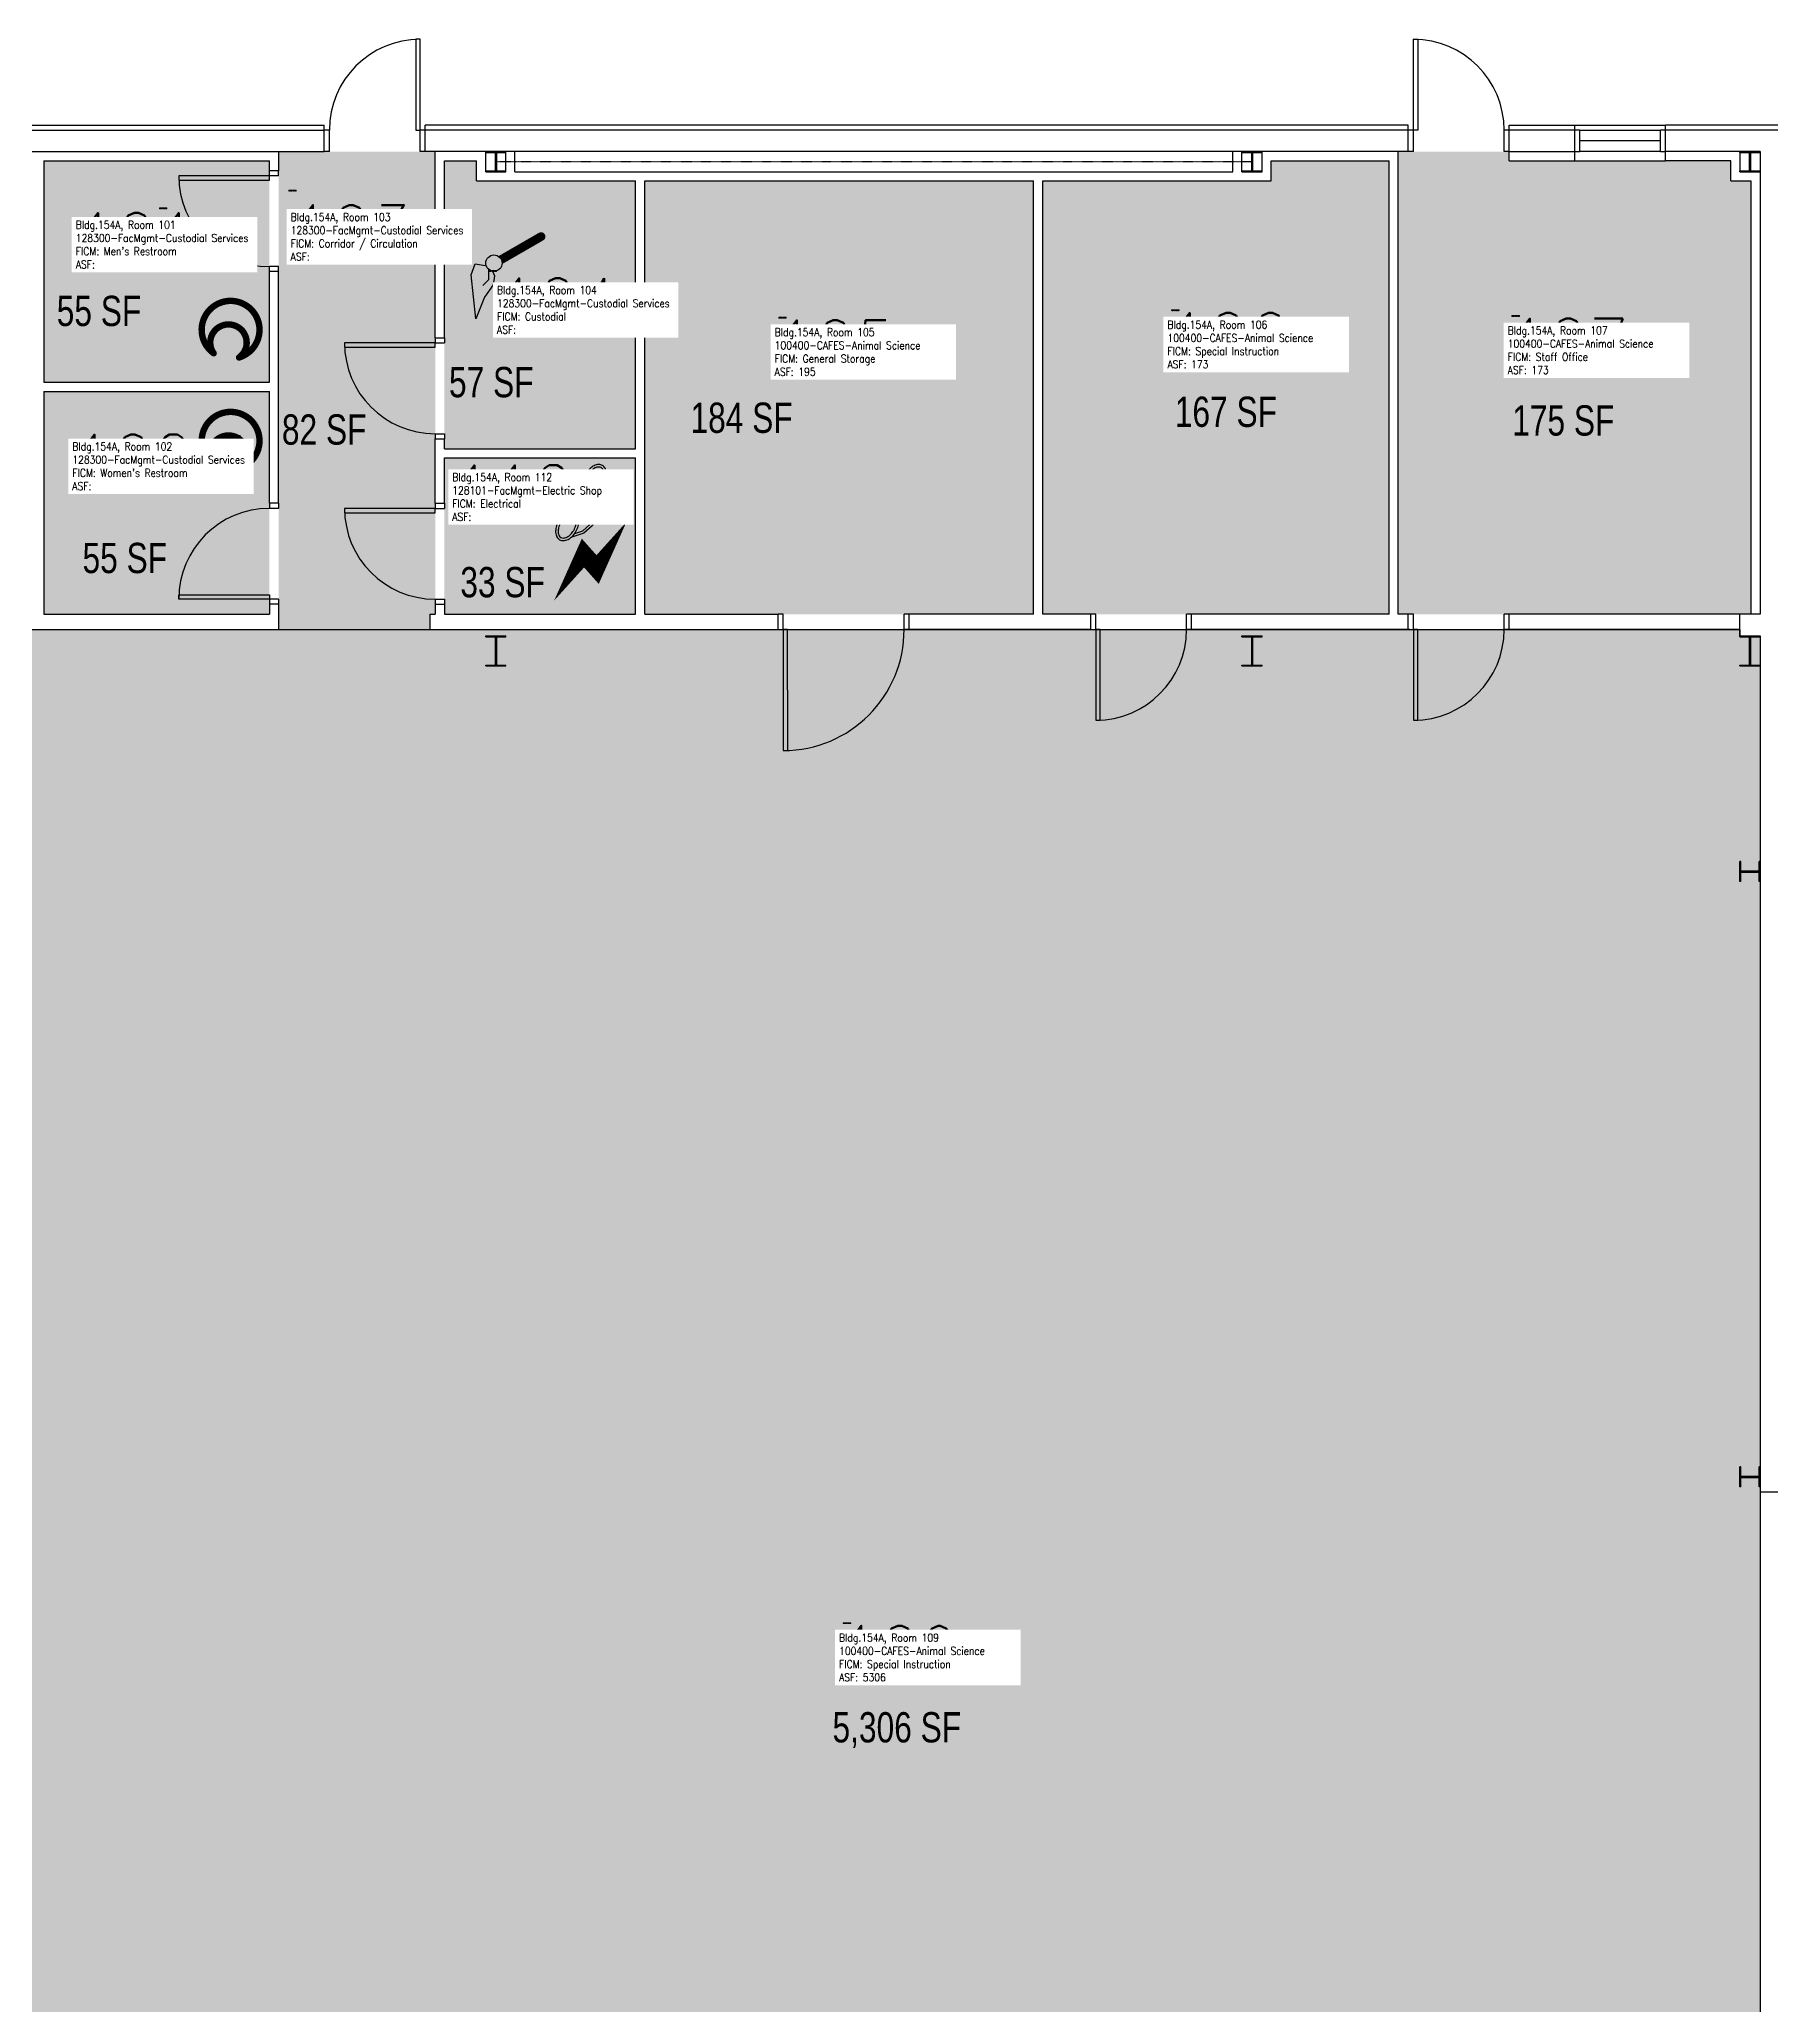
# Model space of a CAD drawing. Header units: inches. Extents: x 921 to 3274, y 460 to 2016.
# Drawn here: x 1848 to 2535, y 1237 to 2016 of the extents above; entities that cross this region are included whole.
import ezdxf
from ezdxf.enums import TextEntityAlignment as Align

# ---------------------------------------------------------------- set-up
doc = ezdxf.new("R2010")
doc.units = ezdxf.units.IN
doc.header["$LTSCALE"] = 0.25
doc.header["$MEASUREMENT"] = 0
doc.linetypes.add('LDASHED', pattern=[0.28125, 0.09375, -0.09375, 0.09375])
doc.layers.get('0').update_dxf_attribs({"linetype": 'CONTINUOUS'})
for name, color, linetype in [('A-COLS', 5, 'CONTINUOUS'), ('A-DOOR', 2, 'CONTINUOUS'), ('A-GLAZ', 1, 'CONTINUOUS'), ('A-GLAZ-SILL', 2, 'CONTINUOUS'), ('A-IDEN-ICON', 4, 'CONTINUOUS'), ('A-IDEN-RNUM', 7, 'CONTINUOUS'), ('A-IDEN-SNUM', 4, 'CONTINUOUS'), ('A-IDEN-VNUM', 4, 'CONTINUOUS'), ('A-WALL', 5, 'CONTINUOUS'), ('AREA-ASSIGN', 7, 'CONTINUOUS'), ('AREA-GROSS', 1, 'CONTINUOUS'), ('AREA-TEXT', 3, 'CONTINUOUS'), ('Rooms-Category-Color', 7, 'CONTINUOUS'), ('Rooms-College-Color', 7, 'CONTINUOUS'), ('Rooms-Department-Color', 7, 'CONTINUOUS'), ('Rooms-Division-Color', 7, 'CONTINUOUS'), ('Rooms-Information', 7, 'CONTINUOUS')]:
    doc.layers.add(name, color=color, linetype=linetype)
doc.styles.add('AREA', font='arial.ttf', dxfattribs={"width": 0.75, "height": 12})
doc.styles.add('ROOMSNUMBER', font='txt.shx', dxfattribs={"height": 0.03})
doc.styles.add('ROOMVNUMBER', font='simplex.shx', dxfattribs={"width": 0.85})

# ---------------------------------------------------------------- blocks, each defined once
blk = doc.blocks.new('CPELECT')
blk.add_lwpolyline([(0.0623, 0.0629, 0, 0.03, 0), (0.0105, -0.0168, 0.03, 0.03, 0), (-0.0105, 0.0068, 0.03, 0, 0), (-0.0623, -0.0729, 0.03, 0, 0)], format="xyseb")
blk = doc.blocks.new('Cpcust')
at = {"color": 0, "linetype": 'ByBlock'}
for p, q in [((0.0297, -0.0341), (0.0376, -0.0302)), ((0.0376, -0.0302), (0.0533, -0.0324)), ((0.0533, -0.0324), (0.0745, -0.0479)), ((0.0171, -0.0639), (0.02, -0.0466)), ((0.0358, -0.0705), (0.0171, -0.0639)), ((0.0262, -0.0408), (0.0446, -0.0406)), ((0.1117, -0.0625), (0.0358, -0.0705)), ((0.0446, -0.0406), (0.0543, -0.0505)), ((0.0745, -0.0479), (0.1117, -0.0625))]:
    blk.add_line(p, q, dxfattribs=at)
at = {"color": 0, "linetype": 'ByBlock', "const_width": 0.0075}
blk.add_lwpolyline([(-0.0332, 0.0481, 1), (-0.0268, 0.0519, 1)], format="xyb", close=True, dxfattribs=at)
at = {"color": 0, "linetype": 'ByBlock', "const_width": 0.015}
blk.add_lwpolyline([(-0.03, 0.05), (0.01, -0.0193)], dxfattribs=at)
at = {"color": 0, "linetype": 'ByBlock'}
blk.add_circle((0.0158, -0.0313), 0.0141, dxfattribs=at)
blk = doc.blocks.new('Cpphone')
at = {"color": 0, "linetype": 'ByBlock'}
for p, q in [((0.0096, 0.0252), (-0.0196, -0.0252)), ((0.0169, 0.0279), (-0.0182, -0.0329))]:
    blk.add_line(p, q, dxfattribs=at)
for points in [[(0.0288, 0.0786, 0.139889), (0.0216, 0.0804, 0.107118), (0.0122, 0.0781, 0.079812), (0.0039, 0.0722, 0.067459), (-0.0035, 0.0626, 0.067459), (-0.008, 0.0515, 0.079812), (-0.009, 0.0413, 0.107118), (-0.0064, 0.032, 0.139889), (-0.0012, 0.0267, 0.139889), (0.0061, 0.0248, 0.107118), (0.0155, 0.0272, 0.079812), (0.0238, 0.0331, 0.067459), (0.0312, 0.0426, 0.067459), (0.0357, 0.0538, 0.079812), (0.0367, 0.0639, 0.107118), (0.034, 0.0732, 0.139889)], [(0.0263, 0.0743, 0.139889), (0.0218, 0.0754, 0.107118), (0.0144, 0.0736, 0.079812), (0.0074, 0.0686, 0.067459), (0.0008, 0.0601, 0.067459), (-0.0032, 0.0502, 0.079812), (-0.004, 0.0417, 0.107118), (-0.0019, 0.0344, 0.139889), (0.0013, 0.031, 0.139889), (0.0059, 0.0298, 0.107118), (0.0133, 0.0317, 0.079812), (0.0203, 0.0367, 0.067459), (0.0268, 0.0451, 0.067459), (0.0309, 0.055, 0.079812), (0.0317, 0.0636, 0.107118), (0.0296, 0.0709, 0.139889)], [(-0.0262, -0.0167, 0.139889), (-0.0334, -0.0148, 0.107118), (-0.0428, -0.0172, 0.079812), (-0.0511, -0.0231, 0.067459), (-0.0585, -0.0326, 0.067459), (-0.063, -0.0438, 0.079812), (-0.064, -0.0539, 0.107118), (-0.0614, -0.0632, 0.139889), (-0.0562, -0.0686, 0.139889), (-0.0489, -0.0704, 0.107118), (-0.0395, -0.0681, 0.079812), (-0.0312, -0.0622, 0.067459), (-0.0238, -0.0526, 0.067459), (-0.0193, -0.0415, 0.079812), (-0.0183, -0.0313, 0.107118), (-0.021, -0.022, 0.139889)], [(-0.0287, -0.021, 0.139889), (-0.0332, -0.0198, 0.107118), (-0.0406, -0.0217, 0.079812), (-0.0476, -0.0267, 0.067459), (-0.0542, -0.0351, 0.067459), (-0.0582, -0.045, 0.079812), (-0.059, -0.0536, 0.107118), (-0.0569, -0.0609, 0.139889), (-0.0537, -0.0643, 0.139889), (-0.0491, -0.0654, 0.107118), (-0.0417, -0.0636, 0.079812), (-0.0347, -0.0586, 0.067459), (-0.0282, -0.0501, 0.067459), (-0.0241, -0.0402, 0.079812), (-0.0233, -0.0317, 0.107118), (-0.0254, -0.0244, 0.139889)]]:
    blk.add_lwpolyline(points, format="xyb", close=True, dxfattribs=at)
for points in [[(0.0364, 0.0572), (0.0417, 0.0308), (0.0382, 0.0108), (0.0082, -0.0411), (-0.0083, -0.0558), (-0.0338, -0.0645)], [(0.0334, 0.047), (0.0366, 0.0307), (0.0334, 0.0126), (0.0043, -0.0379), (-0.0109, -0.0514), (-0.0265, -0.0567)]]:
    blk.add_lwpolyline(points, dxfattribs=at)
blk = doc.blocks.new('CPBATH')
at = {"const_width": 0.0127}
for points in [[(0.0571, 0.0168, 0.861492), (-0.0551, 0, 1)], [(-0.0551, 0, 0.726902), (0.0487, -0.0337, 1)], [(0.0571, 0.0168, 0.729002), (-0.0084, -0.0042, 1)], [(-0.0084, -0.0042, 0.609468), (0.0487, -0.0337, 1)]]:
    blk.add_lwpolyline(points, format="xyb", dxfattribs=at)
at = {"const_width": 0.00637}
for points in [[(0.0544, 0.0152, 1), (0.0599, 0.0184, 1)], [(0.0459, -0.0353, 1), (0.0515, -0.0321, 1)]]:
    blk.add_lwpolyline(points, format="xyb", close=True, dxfattribs=at)

msp = doc.modelspace()

# ---------------------------------------------------------------- hatches: boundary and pattern name
at = {"layer": 'Rooms-Category-Color', "true_color": 0xadadad}
for points in [[(1849.59, 1967.79), (1939.09, 1967.79), (1939.09, 1879.92), (1849.59, 1879.92)], [(2002.72, 1781.92), (2002.72, 1787.92), (2004.84, 1787.92), (2004.84, 1971.42), (1942.71, 1971.42), (1942.71, 1781.92)], [(2008.47, 1967.79), (2021.21, 1967.79), (2021.21, 1959.79), (2084.34, 1959.79), (2084.34, 1853.54), (2008.47, 1853.54)], [(1849.59, 1876.29), (1939.09, 1876.29), (1939.09, 1787.92), (1849.59, 1787.92)], [(2008.47, 1849.92), (2008.47, 1787.92), (2084.34, 1787.92), (2084.34, 1849.92)]]:
    msp.add_hatch(color=253, dxfattribs=at).paths.add_polyline_path(points)
at = {"layer": 'Rooms-Category-Color', "true_color": 0xe3f498}
for points in [[(2245.84, 1959.79), (2336.46, 1959.79), (2336.46, 1967.79), (2383.21, 1967.79), (2383.21, 1787.92), (2245.84, 1787.92)], [(2328.59, 842.42), (2029.09, 842.42), (2029.09, 836.42), (1827.34, 836.42), (1827.34, 1175.92), (1817.84, 1175.92), (1817.84, 1148.92), (1507.34, 1148.92), (1507.34, 1466.92), (1817.84, 1466.92), (1817.84, 1439.92), (1827.34, 1439.92), (1827.34, 1779.42), (1835.34, 1779.42), (1835.34, 1781.92), (1942.71, 1781.92), (2002.72, 1781.92), (2522.34, 1781.92), (2522.34, 1779.42), (2530.34, 1779.42), (2530.34, 1439.92), (2530.34, 836.42), (2328.59, 836.42)]]:
    msp.add_hatch(color=61, dxfattribs=at).paths.add_polyline_path(points)
at = {"layer": 'Rooms-Category-Color', "true_color": 0xfa9ba3}
msp.add_hatch(color=241, dxfattribs=at).paths.add_polyline_path([(2386.84, 1971.42), (2430.84, 1971.42), (2430.84, 1967.79), (2518.71, 1967.79), (2518.71, 1959.79), (2526.71, 1959.79), (2526.71, 1787.92), (2386.84, 1787.92)])
at = {"layer": 'Rooms-Category-Color', "true_color": 0xe3c5e1}
msp.add_hatch(color=254, dxfattribs=at).paths.add_polyline_path([(2087.96, 1959.79), (2242.21, 1959.79), (2242.21, 1787.92), (2087.96, 1787.92)])
at = {"layer": 'Rooms-College-Color', "true_color": 0xadadad}
for points in [[(1849.59, 1967.79), (1939.09, 1967.79), (1939.09, 1879.92), (1849.59, 1879.92)], [(2002.72, 1781.92), (2002.72, 1787.92), (2004.84, 1787.92), (2004.84, 1971.42), (1942.71, 1971.42), (1942.71, 1781.92)], [(2008.47, 1967.79), (2021.21, 1967.79), (2021.21, 1959.79), (2084.34, 1959.79), (2084.34, 1853.54), (2008.47, 1853.54)], [(1849.59, 1876.29), (1939.09, 1876.29), (1939.09, 1787.92), (1849.59, 1787.92)], [(2008.47, 1849.92), (2008.47, 1787.92), (2084.34, 1787.92), (2084.34, 1849.92)]]:
    msp.add_hatch(color=253, dxfattribs=at).paths.add_polyline_path(points)
at = {"layer": 'Rooms-College-Color', "true_color": 0xe3c5e1}
for points in [[(2245.84, 1959.79), (2336.46, 1959.79), (2336.46, 1967.79), (2383.21, 1967.79), (2383.21, 1787.92), (2245.84, 1787.92)], [(2386.84, 1971.42), (2430.84, 1971.42), (2430.84, 1967.79), (2518.71, 1967.79), (2518.71, 1959.79), (2526.71, 1959.79), (2526.71, 1787.92), (2386.84, 1787.92)], [(2087.96, 1959.79), (2242.21, 1959.79), (2242.21, 1787.92), (2087.96, 1787.92)], [(2328.59, 842.42), (2029.09, 842.42), (2029.09, 836.42), (1827.34, 836.42), (1827.34, 1175.92), (1817.84, 1175.92), (1817.84, 1148.92), (1507.34, 1148.92), (1507.34, 1466.92), (1817.84, 1466.92), (1817.84, 1439.92), (1827.34, 1439.92), (1827.34, 1779.42), (1835.34, 1779.42), (1835.34, 1781.92), (1942.71, 1781.92), (2002.72, 1781.92), (2522.34, 1781.92), (2522.34, 1779.42), (2530.34, 1779.42), (2530.34, 1439.92), (2530.34, 836.42), (2328.59, 836.42)]]:
    msp.add_hatch(color=254, dxfattribs=at).paths.add_polyline_path(points)
at = {"layer": 'Rooms-Department-Color', "true_color": 0xacacac}
for points in [[(1849.59, 1967.79), (1939.09, 1967.79), (1939.09, 1879.92), (1849.59, 1879.92)], [(2002.72, 1781.92), (2002.72, 1787.92), (2004.84, 1787.92), (2004.84, 1971.42), (1942.71, 1971.42), (1942.71, 1781.92)], [(2008.47, 1967.79), (2021.21, 1967.79), (2021.21, 1959.79), (2084.34, 1959.79), (2084.34, 1853.54), (2008.47, 1853.54)], [(1849.59, 1876.29), (1939.09, 1876.29), (1939.09, 1787.92), (1849.59, 1787.92)], [(2008.47, 1849.92), (2008.47, 1787.92), (2084.34, 1787.92), (2084.34, 1849.92)]]:
    msp.add_hatch(color=253, dxfattribs=at).paths.add_polyline_path(points)
at = {"layer": 'Rooms-Department-Color', "true_color": 0xe3c5e1}
for points in [[(2245.84, 1959.79), (2336.46, 1959.79), (2336.46, 1967.79), (2383.21, 1967.79), (2383.21, 1787.92), (2245.84, 1787.92)], [(2386.84, 1971.42), (2430.84, 1971.42), (2430.84, 1967.79), (2518.71, 1967.79), (2518.71, 1959.79), (2526.71, 1959.79), (2526.71, 1787.92), (2386.84, 1787.92)], [(2087.96, 1959.79), (2242.21, 1959.79), (2242.21, 1787.92), (2087.96, 1787.92)], [(2328.59, 842.42), (2029.09, 842.42), (2029.09, 836.42), (1827.34, 836.42), (1827.34, 1175.92), (1817.84, 1175.92), (1817.84, 1148.92), (1507.34, 1148.92), (1507.34, 1466.92), (1817.84, 1466.92), (1817.84, 1439.92), (1827.34, 1439.92), (1827.34, 1779.42), (1835.34, 1779.42), (1835.34, 1781.92), (1942.71, 1781.92), (2002.72, 1781.92), (2522.34, 1781.92), (2522.34, 1779.42), (2530.34, 1779.42), (2530.34, 1439.92), (2530.34, 836.42), (2328.59, 836.42)]]:
    msp.add_hatch(color=254, dxfattribs=at).paths.add_polyline_path(points)
at = {"layer": 'Rooms-Division-Color', "true_color": 0xadadad}
for points in [[(1849.59, 1967.79), (1939.09, 1967.79), (1939.09, 1879.92), (1849.59, 1879.92)], [(2002.72, 1781.92), (2002.72, 1787.92), (2004.84, 1787.92), (2004.84, 1971.42), (1942.71, 1971.42), (1942.71, 1781.92)], [(2008.47, 1967.79), (2021.21, 1967.79), (2021.21, 1959.79), (2084.34, 1959.79), (2084.34, 1853.54), (2008.47, 1853.54)], [(1849.59, 1876.29), (1939.09, 1876.29), (1939.09, 1787.92), (1849.59, 1787.92)], [(2008.47, 1849.92), (2008.47, 1787.92), (2084.34, 1787.92), (2084.34, 1849.92)]]:
    msp.add_hatch(color=253, dxfattribs=at).paths.add_polyline_path(points)
at = {"layer": 'Rooms-Division-Color', "true_color": 0xe3c5e1}
for points in [[(2245.84, 1959.79), (2336.46, 1959.79), (2336.46, 1967.79), (2383.21, 1967.79), (2383.21, 1787.92), (2245.84, 1787.92)], [(2386.84, 1971.42), (2430.84, 1971.42), (2430.84, 1967.79), (2518.71, 1967.79), (2518.71, 1959.79), (2526.71, 1959.79), (2526.71, 1787.92), (2386.84, 1787.92)], [(2087.96, 1959.79), (2242.21, 1959.79), (2242.21, 1787.92), (2087.96, 1787.92)], [(2328.59, 842.42), (2029.09, 842.42), (2029.09, 836.42), (1827.34, 836.42), (1827.34, 1175.92), (1817.84, 1175.92), (1817.84, 1148.92), (1507.34, 1148.92), (1507.34, 1466.92), (1817.84, 1466.92), (1817.84, 1439.92), (1827.34, 1439.92), (1827.34, 1779.42), (1835.34, 1779.42), (1835.34, 1781.92), (1942.71, 1781.92), (2002.72, 1781.92), (2522.34, 1781.92), (2522.34, 1779.42), (2530.34, 1779.42), (2530.34, 1439.92), (2530.34, 836.42), (2328.59, 836.42)]]:
    msp.add_hatch(color=254, dxfattribs=at).paths.add_polyline_path(points)

# ---------------------------------------------------------------- linework, layer by layer
at = {"layer": 'A-COLS', "linetype": 'Continuous'}
for p, q in [((2024.84, 1971.04), (2024.84, 1971.42)), ((2024.84, 1971.04), (2032.84, 1971.04)), ((2028.59, 1971.04), (2028.59, 1963.79)), ((2029.09, 1971.04), (2029.09, 1963.79)), ((2032.84, 1971.04), (2032.84, 1971.42)), ((2324.84, 1971.04), (2324.84, 1971.42)), ((2324.84, 1971.04), (2332.84, 1971.04)), ((2328.59, 1971.04), (2328.59, 1963.79)), ((2329.09, 1971.04), (2329.09, 1963.79)), ((2332.84, 1971.04), (2332.84, 1971.42)), ((2522.34, 1971.04), (2522.34, 1971.42)), ((2522.34, 1971.04), (2530.34, 1971.04)), ((2526.09, 1971.04), (2526.09, 1963.79)), ((2526.59, 1971.04), (2526.59, 1963.79)), ((2530.34, 1971.04), (2530.34, 1971.42)), ((2024.84, 1963.79), (2032.84, 1963.79)), ((2024.84, 1963.42), (2024.84, 1963.79)), ((2024.84, 1963.42), (2032.84, 1963.42)), ((2032.84, 1963.42), (2032.84, 1963.79)), ((2324.84, 1963.79), (2332.84, 1963.79)), ((2324.84, 1963.42), (2324.84, 1963.79)), ((2324.84, 1963.42), (2332.84, 1963.42)), ((2332.84, 1963.42), (2332.84, 1963.79)), ((2522.34, 1963.79), (2530.34, 1963.79)), ((2522.34, 1963.42), (2522.34, 1963.79)), ((2522.34, 1963.42), (2530.34, 1963.42)), ((2530.34, 1963.42), (2530.34, 1963.79)), ((2024.84, 1779.04), (2024.84, 1779.42)), ((2024.84, 1779.04), (2032.84, 1779.04)), ((2028.59, 1779.04), (2028.59, 1767.79)), ((2029.09, 1779.04), (2029.09, 1767.79)), ((2032.84, 1779.04), (2032.84, 1779.42)), ((2324.84, 1779.04), (2324.84, 1779.42)), ((2324.84, 1779.04), (2332.84, 1779.04)), ((2328.59, 1779.04), (2328.59, 1767.79)), ((2329.09, 1779.04), (2329.09, 1767.79)), ((2332.84, 1779.04), (2332.84, 1779.42)), ((2522.34, 1779.04), (2522.34, 1779.42)), ((2522.34, 1779.04), (2530.34, 1779.04)), ((2526.09, 1779.04), (2526.09, 1767.79)), ((2526.59, 1779.04), (2526.59, 1767.79)), ((2530.34, 1779.04), (2530.34, 1779.42)), ((2024.84, 1767.79), (2032.84, 1767.79)), ((2024.84, 1767.42), (2024.84, 1767.79)), ((2024.84, 1767.42), (2032.84, 1767.42)), ((2032.84, 1767.42), (2032.84, 1767.79)), ((2324.84, 1767.79), (2332.84, 1767.79)), ((2324.84, 1767.42), (2324.84, 1767.79)), ((2324.84, 1767.42), (2332.84, 1767.42)), ((2332.84, 1767.42), (2332.84, 1767.79)), ((2522.34, 1767.79), (2530.34, 1767.79)), ((2522.34, 1767.42), (2522.34, 1767.79)), ((2522.34, 1767.42), (2530.34, 1767.42)), ((2530.34, 1767.42), (2530.34, 1767.79)), ((2522.71, 1689.92), (2522.34, 1689.92)), ((2522.34, 1681.92), (2522.34, 1689.92)), ((2522.71, 1681.92), (2522.71, 1689.92)), ((2522.71, 1686.17), (2529.96, 1686.17)), ((2522.71, 1685.67), (2529.96, 1685.67)), ((2529.96, 1681.92), (2529.96, 1689.92)), ((2530.34, 1689.92), (2529.96, 1689.92)), ((2530.34, 1681.92), (2530.34, 1689.92)), ((2522.71, 1681.92), (2522.34, 1681.92)), ((2530.34, 1681.92), (2529.96, 1681.92)), ((2522.71, 1449.92), (2522.34, 1449.92)), ((2522.34, 1441.92), (2522.34, 1449.92)), ((2522.71, 1441.92), (2522.71, 1449.92)), ((2529.96, 1441.92), (2529.96, 1449.92)), ((2530.34, 1449.92), (2529.96, 1449.92)), ((2530.34, 1441.92), (2530.34, 1449.92)), ((2522.71, 1441.92), (2522.34, 1441.92)), ((2522.71, 1446.17), (2529.96, 1446.17)), ((2522.71, 1445.67), (2529.96, 1445.67)), ((2530.34, 1441.92), (2529.96, 1441.92))]:
    msp.add_line(p, q, dxfattribs=at)
at = {"layer": 'A-COLS', "linetype": 'LDASHED'}
msp.add_line((2029.09, 1967.42), (2328.59, 1967.42), dxfattribs=at)
at = {"layer": 'A-DOOR', "linetype": 'Continuous'}
for p, q in [((1962.84, 1979.92), (1960.84, 1979.92)), ((1962.84, 1971.42), (1962.84, 1979.92)), ((1998.84, 1971.42), (1998.84, 1979.92)), ((2000.84, 1979.92), (1998.84, 1979.92)), ((2392.84, 1979.92), (2390.84, 1979.92)), ((2392.84, 1971.42), (2392.84, 1979.92)), ((2428.84, 1971.42), (2428.84, 1979.92)), ((2430.84, 1979.92), (2428.84, 1979.92)), ((1962.84, 1971.42), (1960.84, 1971.42)), ((2000.84, 1971.42), (1998.84, 1971.42)), ((2392.84, 1971.42), (2390.84, 1971.42)), ((2430.84, 1971.42), (2428.84, 1971.42)), ((1939.09, 1961.79), (1939.09, 1963.79)), ((1942.71, 1961.79), (1939.09, 1961.79)), ((1942.71, 1961.79), (1942.71, 1963.79)), ((1942.71, 1925.79), (1939.09, 1925.79)), ((1939.09, 1923.79), (1939.09, 1925.79)), ((1942.71, 1923.79), (1942.71, 1925.79)), ((2004.84, 1897.54), (2004.84, 1895.54)), ((2004.84, 1895.54), (2008.47, 1895.54)), ((2008.47, 1897.54), (2008.47, 1895.54)), ((2004.84, 1859.54), (2008.47, 1859.54)), ((2004.84, 1859.54), (2004.84, 1857.54)), ((2008.47, 1859.54), (2008.47, 1857.54)), ((1939.09, 1831.92), (1939.09, 1829.92)), ((1942.71, 1831.92), (1942.71, 1829.92)), ((2004.84, 1831.92), (2004.84, 1829.92)), ((2008.47, 1831.92), (2008.47, 1829.92)), ((1942.71, 1829.92), (1939.09, 1829.92)), ((2004.84, 1829.92), (2008.47, 1829.92)), ((1942.71, 1793.92), (1939.09, 1793.92)), ((1939.09, 1793.92), (1939.09, 1791.92)), ((1942.71, 1793.92), (1942.71, 1791.92)), ((2004.84, 1793.92), (2008.47, 1793.92)), ((2004.84, 1793.92), (2004.84, 1791.92)), ((2008.47, 1793.92), (2008.47, 1791.92)), ((2142.84, 1787.92), (2140.84, 1787.92)), ((2142.84, 1781.92), (2142.84, 1787.92)), ((2192.84, 1787.92), (2190.84, 1787.92)), ((2190.84, 1781.92), (2190.84, 1787.92)), ((2266.84, 1787.92), (2264.84, 1787.92)), ((2266.84, 1781.92), (2266.84, 1787.92)), ((2304.84, 1787.92), (2302.84, 1787.92)), ((2302.84, 1781.92), (2302.84, 1787.92)), ((2392.84, 1787.92), (2390.84, 1787.92)), ((2392.84, 1781.92), (2392.84, 1787.92)), ((2430.84, 1787.92), (2428.84, 1787.92)), ((2428.84, 1781.92), (2428.84, 1787.92)), ((2140.84, 1781.92), (2142.84, 1781.92)), ((2192.84, 1781.92), (2190.84, 1781.92)), ((2264.84, 1781.92), (2266.84, 1781.92)), ((2304.84, 1781.92), (2302.84, 1781.92)), ((2390.84, 1781.92), (2392.84, 1781.92)), ((2430.84, 1781.92), (2428.84, 1781.92))]:
    msp.add_line(p, q, dxfattribs=at)
at = {"layer": 'A-DOOR', "linetype": 'Continuous', "flags": 128}
for points in [[(1998.83, 1979.92), (1998.83, 2015.92), (1997.08, 2015.92), (1997.08, 1979.92), (1998.83, 1979.92)], [(2392.85, 1979.92), (2392.85, 2015.92), (2394.6, 2015.92), (2394.6, 1979.92), (2392.85, 1979.92)], [(1939.09, 1961.79), (1903.09, 1961.79), (1903.09, 1960.04), (1939.09, 1960.04), (1939.09, 1961.79)], [(2004.84, 1895.53), (1968.84, 1895.53), (1968.84, 1893.78), (2004.84, 1893.78), (2004.84, 1895.53)], [(2004.84, 1829.92), (1968.84, 1829.92), (1968.84, 1828.17), (2004.84, 1828.17), (2004.84, 1829.92)], [(1939.09, 1793.92), (1903.09, 1793.92), (1903.09, 1795.67), (1939.09, 1795.67), (1939.09, 1793.92)], [(2142.84, 1781.86), (2142.9, 1733.86), (2144.65, 1733.86), (2144.59, 1781.86), (2142.84, 1781.86)], [(2266.85, 1781.92), (2266.85, 1745.92), (2268.6, 1745.92), (2268.6, 1781.92), (2266.85, 1781.92)], [(2392.85, 1781.92), (2392.85, 1745.92), (2394.6, 1745.92), (2394.6, 1781.92), (2392.85, 1781.92)]]:
    msp.add_lwpolyline(points, dxfattribs=at)
at = {"layer": 'A-DOOR', "linetype": 'Continuous'}
for centre, radius, start, end in [((1998.83, 1979.92), 36, 90, 180), ((2392.85, 1979.92), 36, 0, 90), ((1939.09, 1961.79), 36, 180, 269.99999), ((2004.84, 1895.53), 36, 180, 269.99999), ((1939.09, 1793.92), 36, 90, 180), ((2004.84, 1829.92), 36, 180, 270), ((2142.84, 1781.86), 48, 270.07459, 0.07444), ((2266.85, 1781.92), 36, 269.99999, 359.99999), ((2392.85, 1781.92), 36, 269.99999, 359.99999)]:
    msp.add_arc(centre, radius, start, end, dxfattribs=at)
for p in [(2190.84, 1781.92), (2302.84, 1781.92), (2428.84, 1781.92)]:
    msp.add_point(p, dxfattribs=at)
at = {"layer": 'A-GLAZ'}
msp.add_line((2490.84, 1975.67), (2458.84, 1975.67), dxfattribs=at)
at = {"layer": 'A-GLAZ-SILL', "linetype": 'Continuous'}
for p, q in [((2456.84, 1981.92), (2492.84, 1981.92)), ((2458.84, 1979.92), (2490.84, 1979.92)), ((2456.84, 1967.79), (2492.84, 1967.79)), ((2490.84, 1971.42), (2458.84, 1971.42))]:
    msp.add_line(p, q, dxfattribs=at)
at = {"layer": 'A-WALL', "linetype": 'Continuous'}
for p, q in [((1816.84, 1981.92), (1960.84, 1981.92)), ((1818.84, 1979.92), (1960.84, 1979.92)), ((1960.84, 1971.42), (1960.84, 1981.92)), ((2000.84, 1971.42), (2000.84, 1981.92)), ((2390.84, 1981.92), (2000.84, 1981.92)), ((2390.84, 1979.92), (2000.84, 1979.92)), ((2390.84, 1971.42), (2390.84, 1981.92)), ((2430.84, 1971.42), (2430.84, 1981.92)), ((2430.84, 1981.92), (2456.84, 1981.92)), ((2456.84, 1979.92), (2430.84, 1979.92)), ((2456.84, 1967.79), (2456.84, 1981.92)), ((2458.84, 1971.42), (2458.84, 1979.92)), ((2490.84, 1971.42), (2490.84, 1979.92)), ((2492.84, 1979.92), (2490.84, 1979.92)), ((2492.84, 1967.79), (2492.84, 1981.92)), ((2540.84, 1981.92), (2492.84, 1981.92)), ((2538.84, 1979.92), (2492.84, 1979.92)), ((1827.34, 1971.42), (1960.84, 1971.42)), ((1849.59, 1967.79), (1939.09, 1967.79)), ((1849.59, 1967.79), (1849.59, 1879.92)), ((1939.09, 1963.79), (1939.09, 1967.79)), ((1942.71, 1971.42), (1942.71, 1963.79)), ((2390.84, 1971.42), (2000.84, 1971.42)), ((2004.84, 1897.54), (2004.84, 1971.42)), ((2008.47, 1897.54), (2008.47, 1967.79)), ((2008.47, 1967.79), (2021.21, 1967.79)), ((2021.21, 1959.79), (2021.21, 1967.79)), ((2024.84, 1971.42), (2032.84, 1971.42)), ((2024.84, 1963.42), (2024.84, 1971.42)), ((2032.84, 1963.42), (2032.84, 1971.42)), ((2036.46, 1963.42), (2036.46, 1971.42)), ((2321.21, 1963.42), (2321.21, 1971.42)), ((2324.84, 1971.42), (2332.84, 1971.42)), ((2324.84, 1963.42), (2324.84, 1971.42)), ((2332.84, 1963.42), (2332.84, 1971.42)), ((2336.46, 1967.79), (2383.21, 1967.79)), ((2336.46, 1959.79), (2336.46, 1967.79)), ((2383.21, 1787.92), (2383.21, 1967.79)), ((2386.84, 1787.92), (2386.84, 1971.42)), ((2430.84, 1971.42), (2456.84, 1971.42)), ((2430.84, 1967.79), (2430.84, 1971.42)), ((2430.84, 1967.79), (2456.84, 1967.79)), ((2456.84, 1971.42), (2458.84, 1971.42)), ((2490.84, 1971.42), (2492.84, 1971.42)), ((2530.34, 1971.42), (2492.84, 1971.42)), ((2518.71, 1967.79), (2492.84, 1967.79)), ((2518.71, 1959.79), (2518.71, 1967.79)), ((2522.34, 1971.42), (2530.34, 1971.42)), ((2522.34, 1971.42), (2522.34, 1963.42)), ((2530.34, 1971.42), (2530.34, 1787.92)), ((1942.71, 1963.79), (1939.09, 1963.79)), ((2021.21, 1959.79), (2084.34, 1959.79)), ((2024.84, 1963.42), (2032.84, 1963.42)), ((2036.46, 1963.42), (2321.21, 1963.42)), ((2051.33, 1959.79), (2052.33, 1959.79)), ((2084.34, 1853.54), (2084.34, 1959.79)), ((2087.96, 1787.92), (2087.96, 1959.79)), ((2087.96, 1959.79), (2242.21, 1959.79)), ((2242.21, 1787.92), (2242.21, 1959.79)), ((2245.84, 1787.92), (2245.84, 1959.79)), ((2245.84, 1959.79), (2321.21, 1959.79)), ((2321.21, 1959.79), (2336.46, 1959.79)), ((2324.84, 1963.42), (2332.84, 1963.42)), ((2518.71, 1959.79), (2526.71, 1959.79)), ((2522.34, 1963.42), (2530.34, 1963.42)), ((2526.71, 1959.79), (2526.71, 1787.92)), ((1939.09, 1879.92), (1939.09, 1924.29)), ((1942.71, 1923.79), (1939.09, 1923.79)), ((1942.71, 1831.92), (1942.71, 1924.29)), ((2004.84, 1897.54), (2008.47, 1897.54)), ((1849.59, 1879.92), (1939.09, 1879.92)), ((1849.59, 1876.29), (1939.09, 1876.29)), ((1849.59, 1876.29), (1849.59, 1787.92)), ((1939.09, 1831.92), (1939.09, 1876.29)), ((2004.84, 1857.54), (2008.47, 1857.54)), ((2004.84, 1831.92), (2004.84, 1857.54)), ((2008.47, 1853.54), (2008.47, 1857.54)), ((2008.47, 1853.54), (2084.34, 1853.54)), ((2008.47, 1831.92), (2008.47, 1849.92)), ((2008.47, 1849.92), (2084.34, 1849.92)), ((2084.34, 1787.92), (2084.34, 1849.92)), ((1942.71, 1831.92), (1939.09, 1831.92)), ((2004.84, 1831.92), (2008.47, 1831.92)), ((1849.59, 1787.92), (1939.09, 1787.92)), ((1942.71, 1791.92), (1939.09, 1791.92)), ((1939.09, 1791.92), (1939.09, 1787.92)), ((1942.71, 1791.92), (1942.71, 1781.92)), ((2002.72, 1787.92), (2004.84, 1787.92)), ((2002.72, 1787.92), (2002.72, 1781.92)), ((2004.84, 1791.92), (2008.47, 1791.92)), ((2004.84, 1791.92), (2004.84, 1787.92)), ((2008.47, 1791.92), (2008.47, 1787.92)), ((2008.47, 1787.92), (2084.34, 1787.92)), ((2087.96, 1787.92), (2140.84, 1787.92)), ((2140.84, 1781.92), (2140.84, 1787.92)), ((2192.84, 1781.92), (2192.84, 1787.92)), ((2242.21, 1787.92), (2192.84, 1787.92)), ((2264.84, 1787.92), (2245.84, 1787.92)), ((2264.84, 1781.92), (2264.84, 1787.92)), ((2304.84, 1781.92), (2304.84, 1787.92)), ((2383.21, 1787.92), (2304.84, 1787.92)), ((2390.84, 1787.92), (2386.84, 1787.92)), ((2390.84, 1781.92), (2390.84, 1787.92)), ((2430.84, 1781.92), (2430.84, 1787.92)), ((2530.34, 1787.92), (2430.84, 1787.92)), ((2522.34, 1779.42), (2522.34, 1787.92)), ((1835.34, 1781.92), (1942.71, 1781.92)), ((2002.72, 1781.92), (2140.84, 1781.92)), ((2024.84, 1779.42), (2032.84, 1779.42)), ((2264.84, 1781.92), (2192.84, 1781.92)), ((2391.46, 1781.92), (2304.84, 1781.92)), ((2324.84, 1779.42), (2332.84, 1779.42)), ((2522.34, 1781.92), (2430.84, 1781.92)), ((2522.34, 1779.42), (2530.34, 1779.42)), ((2530.34, 1779.42), (2530.34, 1439.92)), ((2530.34, 1439.92), (2538.84, 1439.92))]:
    msp.add_line(p, q, dxfattribs=at)
at = {"layer": 'A-WALL'}
msp.add_line((2458.84, 1979.92), (2456.84, 1979.92), dxfattribs=at)
at = {"layer": 'AREA-ASSIGN', "const_width": 0.001}
for points in [[(1849.59, 1967.79), (1939.09, 1967.79), (1939.09, 1879.92), (1849.59, 1879.92)], [(2002.72, 1781.92), (2002.72, 1787.92), (2004.84, 1787.92), (2004.84, 1971.42), (1942.71, 1971.42), (1942.71, 1781.92)], [(2008.47, 1967.79), (2021.21, 1967.79), (2021.21, 1959.79), (2084.34, 1959.79), (2084.34, 1853.54), (2008.47, 1853.54)], [(2245.84, 1959.79), (2336.46, 1959.79), (2336.46, 1967.79), (2383.21, 1967.79), (2383.21, 1787.92), (2245.84, 1787.92)], [(2386.84, 1971.42), (2430.84, 1971.42), (2430.84, 1967.79), (2518.71, 1967.79), (2518.71, 1959.79), (2526.71, 1959.79), (2526.71, 1787.92), (2386.84, 1787.92)], [(2087.96, 1959.79), (2242.21, 1959.79), (2242.21, 1787.92), (2087.96, 1787.92)], [(1849.59, 1876.29), (1939.09, 1876.29), (1939.09, 1787.92), (1849.59, 1787.92)], [(2008.47, 1849.92), (2008.47, 1787.92), (2084.34, 1787.92), (2084.34, 1849.92)]]:
    msp.add_lwpolyline(points, close=True, dxfattribs=at)
at = {"layer": 'AREA-ASSIGN'}
msp.add_lwpolyline([(2328.59, 842.42), (2029.09, 842.42), (2029.09, 836.42), (1827.34, 836.42), (1827.34, 1175.92), (1817.84, 1175.92), (1817.84, 1148.92), (1507.34, 1148.92), (1507.34, 1466.92), (1817.84, 1466.92), (1817.84, 1439.92), (1827.34, 1439.92), (1827.34, 1779.42), (1835.34, 1779.42), (1835.34, 1781.92), (1942.71, 1781.92), (2002.72, 1781.92), (2522.34, 1781.92), (2522.34, 1779.42), (2530.34, 1779.42), (2530.34, 1439.92), (2530.34, 836.42), (2328.59, 836.42)], close=True, dxfattribs=at)
at = {"layer": 'AREA-GROSS', "const_width": 0.001}
msp.add_lwpolyline([(1496.84, 825.92), (3268.84, 825.92), (3268.84, 1789.92), (2540.84, 1789.92), (2540.84, 1981.92), (1816.84, 1981.92), (1816.84, 1789.92), (1496.84, 1789.92)], close=True, dxfattribs=at)

# ---------------------------------------------------------------- block references
at = {"layer": 'A-IDEN-ICON'}
for name, p, xscale, yscale, zscale, rotation in [('Cpcust', (2035.33, 1930.8), 230, 230, 230, 270), ('CPBATH', (1923.66, 1901.18), 199.9999999998836, 199.9999999998836, 199.9999999998836, 270.0000000032016), ('CPBATH', (1923.66, 1857.16), 199.9999999998836, 199.9999999998836, 199.9999999998836, 270.0000000032016), ('CPELECT', (2066.34, 1810.08), 230, 230, 230, 359.937108664373)]:
    msp.add_blockref(name, p, dxfattribs=dict(at, xscale=xscale, yscale=yscale, zscale=zscale, rotation=rotation))
at = {"layer": 'A-IDEN-ICON', "linetype": 'Continuous', "xscale": 200, "yscale": 200, "zscale": 200}
msp.add_blockref('Cpphone', (2065.4, 1831.22), dxfattribs=at)

# ---------------------------------------------------------------- texts
at = {"layer": 'A-IDEN-RNUM', "style": 'ROOMSNUMBER'}
for s, p in [('0101-00', (1895.37, 1948.73)), ('0103-00', (1946.7, 1955.75)), ('0104-00', (2026.09, 1923.87)), ('0105-00', (2141.09, 1905.34)), ('0106-00', (2296.89, 1908.3)), ('0107-00', (2431.88, 1906.04)), ('0102-00', (1924.4, 1858.49)), ('0112-00', (2024.23, 1841.02)), ('0109-00', (2166.64, 1387.67))]:
    msp.add_text(s, height=0.36, dxfattribs=at).set_placement(p)
at = {"layer": 'A-IDEN-SNUM', "style": 'ROOMSNUMBER'}
for s, p in [('154A010100', (1895.37, 1948.73)), ('154A010300', (1946.7, 1955.75)), ('154A010400', (2026.09, 1923.87)), ('154A010500', (2141.09, 1905.34)), ('154A010600', (2296.89, 1908.3)), ('154A010700', (2431.88, 1906.04)), ('154A010200', (1924.4, 1858.49)), ('154A011200', (2024.23, 1841.02)), ('154A010900', (2166.64, 1387.67))]:
    msp.add_text(s, height=0.36, dxfattribs=at).set_placement(p)
at = {"layer": 'A-IDEN-VNUM', "style": 'ROOMVNUMBER', "width": 0.85}
for s, p in [('103', (1947.5, 1928.15)), ('101', (1862.25, 1925.08)), ('104', (2029.35, 1899.18)), ('105', (2139.48, 1882.49)), ('106', (2295.29, 1885.45)), ('107', (2430.27, 1883.19)), ('102', (1860.89, 1837.17)), ('112', (2011.59, 1824.99)), ('109', (2165.03, 1364.82))]:
    msp.add_text(s, height=22, dxfattribs=at).set_placement(p)
at = {"layer": 'AREA-TEXT', "style": 'AREA', "width": 0.75}
for s, p in [('55 SF', (1871.46, 1908.21)), ('57 SF', (2027.06, 1879.98)), ('184 SF', (2126.36, 1865.86)), ('167 SF', (2318.47, 1868.23)), ('175 SF', (2452.31, 1864.78)), ('82 SF', (1960.78, 1861.19)), ('55 SF', (1881.69, 1810.25)), ('33 SF', (2031.56, 1800.66)), ('5,306 SF', (2187.93, 1346.58))]:
    msp.add_text(s, height=12, dxfattribs=at).set_placement(p, align=Align.MIDDLE_CENTER)

# ---------------------------------------------------------------- next in the draw order: texts
at = {"layer": 'Rooms-Information', "char_height": 3.1429, "width": 70.4, "attachment_point": 7, "style": 'ROOMVNUMBER', "bg_fill": 3, "box_fill_scale": 1.5, "bg_fill_color": 256, "bg_fill_true_color": 13158600, "bg_fill_transparency": 0}
for s, insert in [('Bldg.154A, Room 103^M^J128300-FacMgmt-Custodial Services^M^JFICM: Corridor / Circulation^M^JASF: ', (1947.5, 1928.15)), ("Bldg.154A, Room 101^M^J128300-FacMgmt-Custodial Services^M^JFICM: Men's Restroom^M^JASF: ", (1862.25, 1925.08)), ('Bldg.154A, Room 104^M^J128300-FacMgmt-Custodial Services^M^JFICM: Custodial^M^JASF: ', (2029.35, 1899.18)), ('Bldg.154A, Room 105^M^J100400-CAFES-Animal Science^M^JFICM: General Storage^M^JASF: 195', (2139.48, 1882.49)), ('Bldg.154A, Room 106^M^J100400-CAFES-Animal Science^M^JFICM: Special Instruction^M^JASF: 173', (2295.29, 1885.45)), ('Bldg.154A, Room 107^M^J100400-CAFES-Animal Science^M^JFICM: Staff Office^M^JASF: 173', (2430.27, 1883.19)), ("Bldg.154A, Room 102^M^J128300-FacMgmt-Custodial Services^M^JFICM: Women's Restroom^M^JASF: ", (1860.89, 1837.17)), ('Bldg.154A, Room 112^M^J128101-FacMgmt-Electric Shop^M^JFICM: Electrical^M^JASF: ', (2011.59, 1824.99)), ('Bldg.154A, Room 109^M^J100400-CAFES-Animal Science^M^JFICM: Special Instruction^M^JASF: 5306', (2165.03, 1364.82))]:
    msp.add_mtext(s, dxfattribs=dict(at, insert=insert))

doc.saveas('drawing.dxf')
